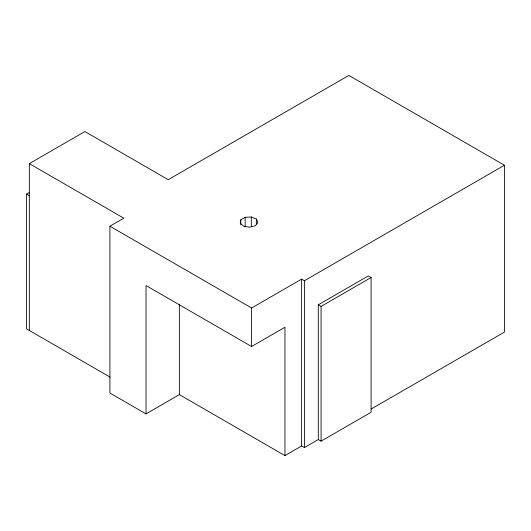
<?xml version="1.0" encoding="UTF-8"?>
<svg xmlns="http://www.w3.org/2000/svg" width="531" height="531" viewBox="0 0 531 531"><rect width="100%" height="100%" fill="white"/><g stroke="black" fill="none" stroke-linecap="round" stroke-linejoin="round"><path stroke-width="0.8" d="M240.795 219.814L240.258 223.359L243.795 226.279L249.756 227.202L255.345 225.695L257.953 222.469L256.354 219.031L251.302 216.987L245.156 217.292L240.795 219.814L240.795 224.626M29.331 330.468L29.331 163.634L84.9 131.555L168.254 179.677L348.854 75.409L504.45 165.241L504.45 332.074L371.169 409.023M110.202 377.163L26.55 328.868L26.55 194.114L29.411 192.468M318.288 439.549L318.288 304.801L368.302 275.928L371.083 277.527L371.083 412.282L321.069 441.155L318.288 439.549L304.396 447.573L301.621 445.967L284.948 455.591L179.365 394.633L146.025 413.888L109.904 393.033L109.904 226.199L123.796 218.175L29.331 163.634M109.904 226.199L251.608 308.007L301.621 279.133L304.396 280.74L504.45 165.241M146.025 413.888L146.025 285.552L251.608 346.511L284.948 327.262L284.948 455.591M318.288 304.801L321.069 306.407L371.083 277.527M26.55 194.114L29.331 195.72M321.069 306.407L321.069 441.155M304.396 280.74L304.396 447.573M301.621 279.133L301.621 445.967M256.354 219.031L256.354 224.64M251.608 308.007L251.608 346.511M251.302 216.987L251.302 226.611M245.156 217.292L245.156 226.923M179.365 304.389L179.365 394.633"/></g></svg>
